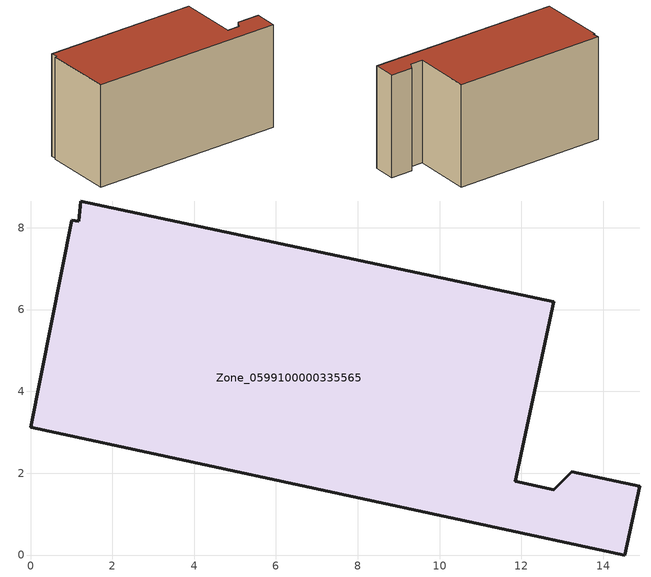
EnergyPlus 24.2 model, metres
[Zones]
Zone_0599100000335565
 floor ground (C_G): 12.79,6.19 11.85,1.8 12.79,1.6 13.23,2.04 14.9,1.68 14.53,0 0,3.13 1.01,8.18 1.17,8.15 1.23,8.65 z0
 wall outside (C_F): 14.53,0 14.9,1.68 13.23,2.04 12.79,1.6 11.85,1.8 12.79,6.19 1.23,8.65 1.17,8.15 1.01,8.18 0,3.13 14.53,0 z0:7.99
 roof outside (C_R): 1.23,8.65 1.17,8.15 1.01,8.18 0,3.13 14.53,0 14.9,1.68 13.23,2.04 12.79,1.6 11.85,1.8 12.79,6.19 z7.99
[BUILDING]
Pand.0599100000335565: North Axis=0; Terrain=City; Loads Convergence Tolerance Value=0.04; Temperature Convergence Tolerance Value=0.4; Solar Distribution=FullExterior; Maximum Number of Warmup Days=25; Minimum Number of Warmup Days=1
[Site:Location]
Rotterdam.The.Hague.AP_ZH_NLD Design_Conditions: Latitude=51.96; Longitude=4.45; Time Zone=1; Elevation=-4.5
[SITE:GROUNDTEMPERATURE:BUILDINGSURFACE]
18, 18, 18, 18, 18, 18, 18, 18, 18, 18, 18, 18
[MATERIAL] Thermal Absorptance=0.9; Solar Absorptance=0.7; Visible Absorptance=0.7
Name | Roughness | Thickness | Conductivity | Density | Specific Heat
G.TC.1975-1991 | MediumSmooth | 0.15 | 0.288461 | 540 | 1210
F.TC.1975-1991 | Rough | 0.3 | 0.230769 | 1920 | 840
R.TC.1975-1991 | MediumRough | 0.2 | 0.153846 | 1500 | 1000
[CONSTRUCTION]
C_G: G.TC.1975-1991
C_F: F.TC.1975-1991
C_R: R.TC.1975-1991
[ZONE]
Zone_0599100000335565: Type=1; Multiplier=1; Ceiling Height=Autocalculate; Volume=Autocalculate; Floor Area=autocalculate; Part of Total Floor Area=Yes
[ZONEINFILTRATION:DESIGNFLOWRATE]
Infil_Zone_0599100000335565: Zone or ZoneList or Space or SpaceList=Zone_0599100000335565; Schedule=AlwaysOn; Design Flow Rate Calculation Method=Flow/Area; Flow Rate per Floor Area=0.003; Constant Term Coefficient=1; Temperature Term Coefficient=0; Velocity Term Coefficient=0; Velocity Squared Term Coefficient=0
[HVACTEMPLATE:ZONE:IDEALLOADSAIRSYSTEM]
Zone_0599100000335565: Maximum Heating Supply Air Temperature=50; Minimum Cooling Supply Air Temperature=13; Maximum Heating Supply Air Humidity Ratio=0.0156; Minimum Cooling Supply Air Humidity Ratio=0.0077; Heating Limit=NoLimit; Cooling Limit=NoLimit; Dehumidification Control Type=ConstantSensibleHeatRatio; Cooling Sensible Heat Ratio=0.7; Dehumidification Setpoint=60; Humidification Control Type=None; Humidification Setpoint=30; Outdoor Air Method=None; Outdoor Air Flow Rate per Person=0.00944; Outdoor Air Flow Rate per Zone Floor Area=0; Outdoor Air Flow Rate per Zone=0; Demand Controlled Ventilation Type=None; Outdoor Air Economizer Type=NoEconomizer; Heat Recovery Type=None; Sensible Heat Recovery Effectiveness=0.7; Latent Heat Recovery Effectiveness=0.65
[ZONECONTROL:THERMOSTAT]
ThermostatControl_Zone_0599100000335565: Zone or ZoneList=Zone_0599100000335565; Control Type Schedule=DualSetpointControlType; Control 1=Thermostat_Zone_0599100000335565; Temperature Difference Between Cutout And Setpoint=0
[THERMOSTATSETPOINT:DUALSETPOINT]
Thermostat_Zone_0599100000335565: Heating Setpoint Temperature Schedule=HeatingSetpoint_Zone_0599100000335565; Cooling Setpoint Temperature Schedule=CoolingSetpoint_Zone_0599100000335565
[SCHEDULE:COMPACT]
HeatingSetpoint_Zone_0599100000335565: Through: 12/31, For: AllDays, Until: 24:00, 21
CoolingSetpoint_Zone_0599100000335565: Through: 12/31, For: AllDays, Until: 24:00, 24
DualSetpointControlType: Through: 12/31, For: AllDays, Until: 24:00, 4
AlwaysOn: Through: 12/31, For: AllDays, Until: 24:00, 1
